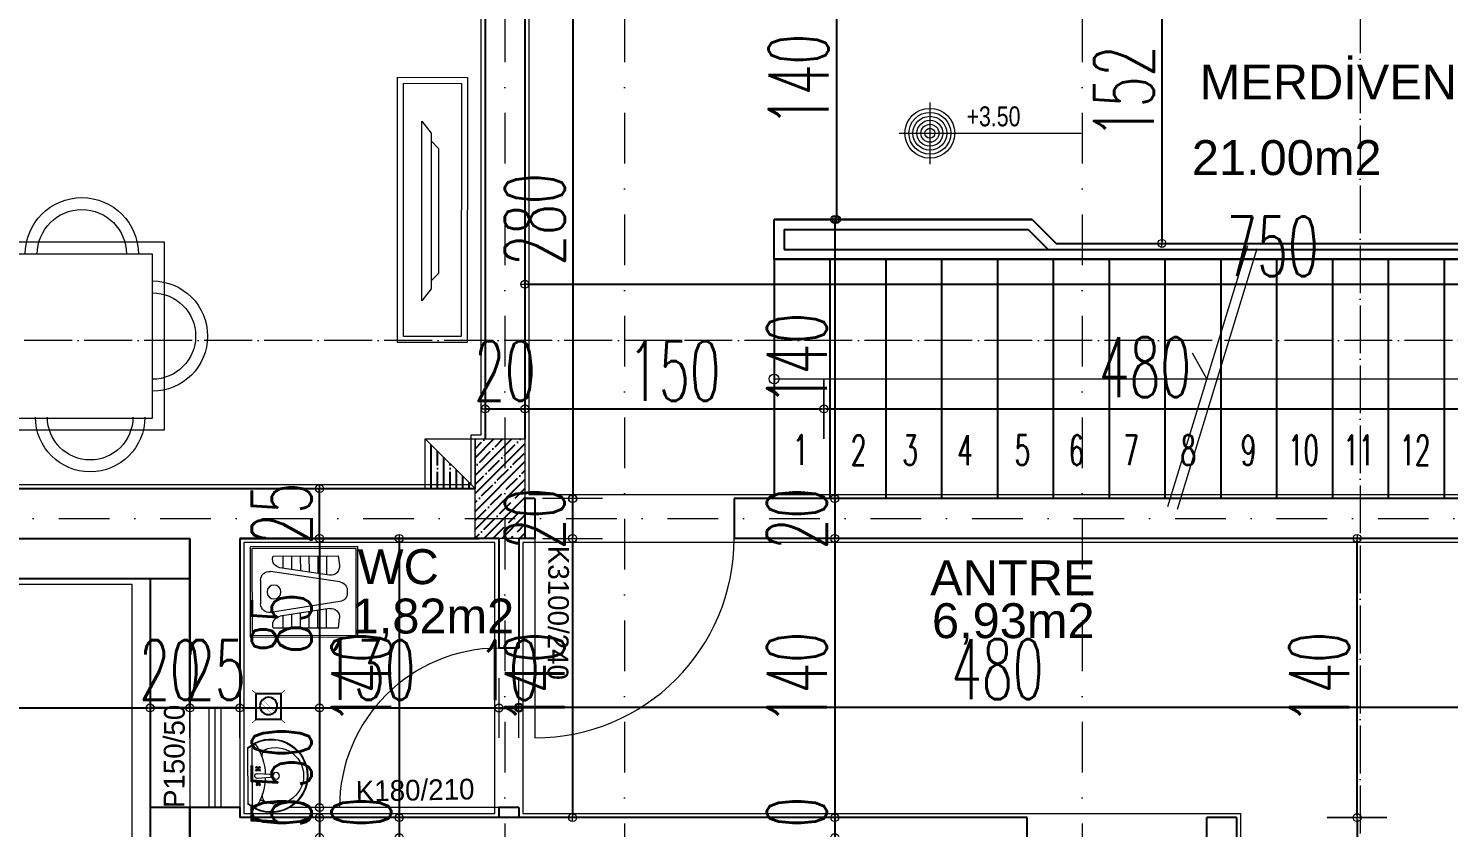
# Model space of a CAD drawing. Header units: millimetres. Extents: x -16104 to 67872, y -88009 to 12107.
# Drawn here: x 11393 to 12105, y -6715 to -6314 of the extents above; entities that cross this region are included whole.
import ezdxf

# ---------------------------------------------------------------- set-up
doc = ezdxf.new("R2010")
doc.units = ezdxf.units.MM
for name, pattern in [('ACAD_ISO04W100', [30, 24, -3, 0, -3]), ('ACAD_ISO07W100', [3, 0, -3]), ('DASHDOTX2', [50.8, 25.4, -12.7, 0, -12.7])]:
    doc.linetypes.add(name, pattern=pattern)
doc.layers.get('0').update_dxf_attribs({"color": 241})
for name, color, linetype, lineweight in [('AKS', 1, 'ACAD_ISO07W100', 5), ('akslar', 144, 'Continuous', 20), ('baca', 46, 'Continuous', 5), ('duvar', 123, 'Continuous', 25), ('emsal&kolon', 1, 'Continuous', 5), ('kapı', 3, 'Continuous', 5), ('KOTLAR', 5, 'Continuous', 20), ('merdiven', 4, 'Continuous', 25), ('OLCU', 54, 'Continuous', 13), ('pencere', 5, 'Continuous', 5), ('POZ', 36, 'Continuous', 18), ('SıVA', 40, 'Continuous', 9), ('tefriş', 30, 'Continuous', 5), ('YAZI', 22, 'Continuous', 18), ('ÖLÇÜ', 252, 'Continuous', 20)]:
    doc.layers.add(name, color=color, linetype=linetype, lineweight=lineweight)
doc.layers.add('tarama korıdor', color=33, linetype='Continuous')
doc.styles.add('DIM', font='Txttw.shx', dxfattribs={"width": 0.6})
doc.styles.add('M2', font='stylu.ttf', dxfattribs={"height": 10})
doc.styles.add('TSIMPLEX', font='tsimplex', dxfattribs={"width": 0.8})
doc.dimstyles.new('50', dxfattribs={"dimscale": 0, "dimtxt": 30, "dimasz": 1, "dimexe": 0, "dimexo": 2, "dimgap": 4, "dimtad": 1, "dimdec": 0, "dimzin": 0, "dimdsep": 46, "dimtxsty": 'DIM', "dimblk1": 'DOT', "dimblk2": 'DOT', "dimsah": 1, "dimcen": 1.5, "dimdle": 3, "dimse1": 1, "dimse2": 1, "dimclrd": 256, "dimclre": 9, "dimclrt": 256, "dimadec": 0, "dimazin": 0, "dimtfac": 0.24, "dimtdec": 0, "dimtix": 1, "dimtmove": 2, "dimatfit": 3, "dimldrblk": 'DOT', "dimfxl": 0, "dimtolj": 1, "dimtzin": 15, "dimarcsym": 0})

# ---------------------------------------------------------------- blocks, each defined once
blk = doc.blocks.new('lavabo')
at = {"layer": 'tefriş', "linetype": 'Continuous'}
for p, q in [((-22.77, -4.94), (-19.92, 0)), ((-22.43, -5.14), (-19.46, 0)), ((-19.92, 0), (19.92, 0)), ((19.46, 0), (22.43, -5.14)), ((19.92, 0), (22.77, -4.94)), ((19.92, -2.7), (-19.92, -2.7)), ((-6.25, -5.54), (-6.77, -6.08)), ((-6.77, -6.08), (-6.31, -7.1)), ((-6.31, -7.1), (-6.71, -8.15)), ((-6.71, -8.15), (-6.17, -8.66)), ((-6.51, -5.81), (-3.84, -8.34)), ((-6.44, -8.41), (-3.91, -5.74)), ((-5.2, -5.94), (-6.25, -5.54)), ((-6.17, -8.66), (-5.15, -8.21)), ((-4.18, -5.48), (-5.2, -5.94)), ((-5.15, -8.21), (-4.1, -8.61)), ((-3.64, -6), (-4.18, -5.48)), ((-4.1, -8.61), (-3.58, -8.07)), ((-4.04, -7.04), (-3.64, -6)), ((-3.58, -8.07), (-4.04, -7.04)), ((-1.17, -15.33), (-1.76, -6.54)), ((1.76, -6.26), (1.14, -15.33)), ((3.38, -5.9), (3.91, -5.38)), ((3.81, -6.94), (3.38, -5.9)), ((3.38, -7.98), (3.81, -6.94)), ((3.91, -8.51), (3.38, -7.98)), ((6.25, -8.24), (3.65, -5.64)), ((6.25, -5.64), (3.65, -8.24)), ((3.91, -5.38), (4.95, -5.81)), ((4.95, -8.08), (3.91, -8.51)), ((4.95, -5.81), (5.99, -5.38)), ((5.99, -8.51), (4.95, -8.08)), ((5.99, -5.38), (6.51, -5.9)), ((6.51, -7.98), (5.99, -8.51)), ((6.51, -5.9), (6.08, -6.94)), ((6.08, -6.94), (6.51, -7.98))]:
    blk.add_line(p, q, dxfattribs=at)
at = {"layer": 'tefriş', "linetype": 'Continuous', "extrusion": (0, 0, -1)}
for centre, major_axis, ratio, start_param, end_param in [((0, -16), (-18.1, -18.1), 1, 5.497787, 7.48683), ((0, -16), (-17.82, -17.82), 1, 5.497787, 7.48683), ((-22.66, -5.93), (-0.566, -0.566), 1, 1.203644, 1.828723), ((-23.47, -4.54), (-0.566, 0.566), 1, 2.879793, 3.399519), ((-22.66, -5.93), (-0.283, 0.283), 1, -0.367152, 0.257926), ((-23.47, -4.54), (-0.849, -0.849), 1, 4.45059, 4.970315), ((-22.3, -6.09), (-0.566, -0.566), 1, 1.828723, 2.945097), ((-0.28, 26.67), (-27.35, -27.35), 1, 5.526576, 6.089571), ((0, -19.04), (-13.92, 13.92), 1, 3.926991, 6.023888), ((-13.8, -15.22), (-3.8, -3.8), 1, 1.128011, 2.639725), ((-17.71, -8.76), (-0.566, -0.566), 1, 2.805213, 4.453092), ((0, -6.4), (-1.25, -1.25), 1, 0.7034, 3.844992), ((0, -16), (-18.1, -18.1), 1, 3.508745, 5.497787), ((0, -16), (-17.82, -17.82), 1, 3.508745, 5.497787), ((0, -19.04), (-13.92, 13.92), 1, 1.830093, 3.926991), ((0.28, 26.67), (-27.35, -27.35), 1, 4.906004, 5.469573), ((13.8, -15.22), (-3.8, -3.8), 1, 2.072664, 3.584378), ((17.71, -8.76), (-0.566, -0.566), 1, 0.259297, 1.907176), ((22.3, -6.09), (-0.566, 0.566), 1, 0.196496, 1.31287), ((23.47, -4.54), (-0.849, 0.849), 1, 4.454463, 4.974188), ((23.47, -4.54), (-0.566, -0.566), 1, 6.025259, 6.544985), ((22.66, -5.93), (-0.283, 0.283), 1, 1.31287, 1.937948), ((22.66, -5.93), (-0.566, 0.566), 1, 1.31287, 1.937948), ((-0.01, -19.56), (0, 2.35), 0.991954, 1.570796326779968, 7.853981633959554), ((-0.01, -15.24), (-0.82, 0.82), 1, 2.438193, 5.415789)]:
    blk.add_ellipse(centre, major_axis=major_axis, ratio=ratio, start_param=start_param, end_param=end_param, dxfattribs=at)
blk = doc.blocks.new('hela taşı')
for p, q in [((2105.67, 990.71), (2105.67, 1042.71)), ((2105.67, 1042.71), (2167.67, 1042.71)), ((2106.67, 991.71), (2106.67, 1041.71)), ((2106.67, 1041.71), (2166.67, 1041.71)), ((2166.67, 1041.71), (2166.67, 991.71)), ((2167.67, 1042.71), (2167.67, 990.71)), ((2118.79, 1037.37), (2118.63, 1036.38)), ((2118.79, 1037.37), (2156.43, 1037.37)), ((2151.33, 1026.32), (2122.82, 1030.68)), ((2124.59, 1037.37), (2124.59, 1030.41)), ((2129.59, 1037.37), (2129.59, 1029.65)), ((2134.59, 1037.37), (2134.59, 1028.88)), ((2139.59, 1037.37), (2139.59, 1028.11)), ((2144.59, 1037.37), (2144.59, 1027.35)), ((2149.59, 1037.37), (2149.59, 1026.58)), ((2156.43, 1037.37), (2157.06, 1031.82)), ((2111.67, 1009.89), (2111.67, 1023.53)), ((2157.33, 1022.36), (2117.42, 1028.48)), ((2161.57, 1016), (2161.57, 1017.42)), ((2157.33, 1011.06), (2117.42, 1004.95)), ((2151.33, 1007.11), (2122.82, 1002.74)), ((2144.59, 996.05), (2144.59, 1006.07)), ((2149.59, 996.05), (2149.59, 1006.84)), ((2124.59, 996.05), (2124.59, 1003.01)), ((2129.59, 996.05), (2129.59, 1003.77)), ((2134.59, 996.05), (2134.59, 1004.54)), ((2139.59, 996.05), (2139.59, 1005.31)), ((2156.43, 996.05), (2157.06, 1001.61)), ((2167.67, 990.71), (2105.67, 990.71)), ((2166.67, 991.71), (2106.67, 991.71)), ((2118.79, 996.05), (2118.63, 997.04)), ((2118.79, 996.05), (2156.43, 996.05))]:
    blk.add_line(p, q)
blk.add_circle((2119.38, 1016.71), 4)
for centre, start, end in [((2123.58, 1035.63), 171.28899, 261.28899), ((2152.09, 1031.26), 261.28899, 6.41393), ((2116.67, 1023.53), 81.28899, 180), ((2156.57, 1017.42), 0, 81.28899), ((2156.57, 1016), 278.71101, 360), ((2116.67, 1009.89), 180, 278.71101), ((2152.09, 1002.16), 353.58607, 98.71101), ((2123.58, 997.8), 98.71101, 188.71101)]:
    blk.add_arc(centre, 5, start, end)
blk = doc.blocks.new('DFG')
at = {"layer": 'tefriş'}
for points in [[(38169.15, -3228.78), (38169.11, -3095.78), (38204.11, -3095.77), (38204.15, -3228.77)], [(38172.15, -3225.78), (38172.11, -3098.78), (38201.11, -3098.77), (38201.15, -3225.77)], [(38187.31, -3200.75), (38187.26, -3122.74), (38191.96, -3116.74), (38192.02, -3206.74)]]:
    blk.add_lwpolyline(points, close=True, dxfattribs=at)
blk.add_lwpolyline([(38187.26, -3126.64), (38183.36, -3130.59), (38183.41, -3192.9), (38187.31, -3196.85)], dxfattribs=at)
blk = doc.blocks.new('rb')
at = {"layer": 'tefriş'}
for points in [[(1548.4, 487.07), (1595.5, 487.07), (1595.5, 394.92), (1548.4, 394.92)], [(1551.4, 484.07), (1592.5, 484.07), (1592.5, 397.92), (1551.4, 397.92)]]:
    blk.add_lwpolyline(points, close=True, dxfattribs=at)
for centre, radius, start, end in [((1571.95, 484.07), 12.83, 0, 180), ((1571.95, 484.07), 9.83, 0, 180), ((1551.4, 466.84), 14.18, 90, 270), ((1551.4, 466.84), 11.18, 90, 270), ((1592.5, 466.49), 13.72, 270, 90), ((1592.5, 466.49), 10.72, 270, 90), ((1551.4, 415.62), 14.18, 90, 270), ((1551.4, 415.62), 11.18, 90, 270), ((1592.29, 413.54), 13.72, 270, 90), ((1592.29, 413.54), 10.72, 270, 90), ((1571.95, 397.92), 13.83, 180, 0), ((1571.95, 397.92), 10.83, 180, 0)]:
    blk.add_arc(centre, radius, start, end, dxfattribs=at)
blk = doc.blocks.new('DOT')
for p, q in [((0, 15), (0, -15)), ((-2, 0), (0, 0)), ((2, 0), (0, 0))]:
    blk.add_line(p, q)
blk.add_circle((0, 0), 2)
blk = doc.blocks.new('*D5973')
at = {"layer": 'Defpoints', "color": 0, "transparency": 16777216}
for p in [(11647.15, -6269.56), (11647.15, -6549.56), (11666.12, -6549.56)]:
    blk.add_point(p, dxfattribs=at)
at = {"layer": 'OLCU', "lineweight": -2, "transparency": 16777216}
blk.add_line((11666.12, -6270.56), (11666.12, -6548.56), dxfattribs=at)
for p, rotation in [((11666.12, -6269.56), 90), ((11666.12, -6549.56), 270)]:
    blk.add_blockref('DOT', p, dxfattribs=dict(at, rotation=rotation))
at = {"layer": 'OLCU', "transparency": 16777216, "insert": (11647.12, -6409.56), "char_height": 30, "attachment_point": 5, "rotation": 90, "style": 'DIM'}
blk.add_mtext('\\A1;280', dxfattribs=at)
blk = doc.blocks.new('*D5974')
at = {"layer": 'Defpoints', "color": 0, "transparency": 16777216}
for p in [(11647.15, -6549.56), (11647.15, -6569.56), (11666.05, -6569.56)]:
    blk.add_point(p, dxfattribs=at)
at = {"layer": 'OLCU', "lineweight": -2, "transparency": 16777216}
for p, q in [((11666.05, -6548.56), (11666.05, -6547.56)), ((11666.05, -6549.56), (11666.05, -6569.56)), ((11666.05, -6570.56), (11666.05, -6571.56))]:
    blk.add_line(p, q, dxfattribs=at)
for p, rotation in [((11666.05, -6549.56), 270), ((11666.05, -6569.56), 90)]:
    blk.add_blockref('DOT', p, dxfattribs=dict(at, rotation=rotation))
at = {"layer": 'OLCU', "transparency": 16777216, "insert": (11647.05, -6559.56), "char_height": 30, "attachment_point": 5, "rotation": 90, "style": 'DIM'}
blk.add_mtext('\\A1;20', dxfattribs=at)
blk = doc.blocks.new('*D5670')
at = {"layer": 'Defpoints', "color": 0, "transparency": 16777216}
for p in [(11539.15, -6544.56), (11539.15, -6544.56), (11539.15, -6569.56)]:
    blk.add_point(p, dxfattribs=at)
at = {"layer": 'OLCU', "lineweight": -2, "transparency": 16777216}
for p, q in [((11539.15, -6543.56), (11539.15, -6542.56)), ((11539.15, -6569.56), (11539.15, -6544.56)), ((11539.15, -6570.56), (11539.15, -6571.56))]:
    blk.add_line(p, q, dxfattribs=at)
for p, rotation in [((11539.15, -6544.56), 270), ((11539.15, -6569.56), 90)]:
    blk.add_blockref('DOT', p, dxfattribs=dict(at, rotation=rotation))
at = {"layer": 'OLCU', "transparency": 16777216, "insert": (11520.15, -6557.06), "char_height": 30, "attachment_point": 5, "rotation": 90, "style": 'DIM'}
blk.add_mtext('\\A1;25', dxfattribs=at)
blk = doc.blocks.new('*D5975')
at = {"layer": 'Defpoints', "color": 0, "transparency": 16777216}
for p in [(11499.15, -6569.56), (11499.15, -6654.56), (11539.15, -6654.56)]:
    blk.add_point(p, dxfattribs=at)
at = {"layer": 'OLCU', "lineweight": -2, "transparency": 16777216}
blk.add_line((11539.15, -6570.56), (11539.15, -6653.56), dxfattribs=at)
for p, rotation in [((11539.15, -6569.56), 90), ((11539.15, -6654.56), 270)]:
    blk.add_blockref('DOT', p, dxfattribs=dict(at, rotation=rotation))
at = {"layer": 'OLCU', "transparency": 16777216, "insert": (11520.15, -6612.06), "char_height": 30, "attachment_point": 5, "rotation": 90, "style": 'DIM'}
blk.add_mtext('\\A1;85', dxfattribs=at)
blk = doc.blocks.new('*D5976')
at = {"layer": 'Defpoints', "color": 0, "transparency": 16777216}
for p in [(11499.15, -6654.56), (11499.15, -6704.56), (11539.15, -6704.56)]:
    blk.add_point(p, dxfattribs=at)
at = {"layer": 'OLCU', "lineweight": -2, "transparency": 16777216}
blk.add_line((11539.15, -6655.56), (11539.15, -6703.56), dxfattribs=at)
for p, rotation in [((11539.15, -6654.56), 90), ((11539.15, -6704.56), 270)]:
    blk.add_blockref('DOT', p, dxfattribs=dict(at, rotation=rotation))
at = {"layer": 'OLCU', "transparency": 16777216, "insert": (11520.15, -6679.56), "char_height": 30, "attachment_point": 5, "rotation": 90, "style": 'DIM'}
blk.add_mtext('\\A1;50', dxfattribs=at)
blk = doc.blocks.new('*D5671')
at = {"layer": 'Defpoints', "color": 0, "transparency": 16777216}
for p in [(11539.15, -6704.56), (11539.15, -6709.56), (11539.15, -6709.56)]:
    blk.add_point(p, dxfattribs=at)
at = {"layer": 'OLCU', "lineweight": -2, "transparency": 16777216}
for p, q in [((11539.15, -6703.56), (11539.15, -6702.56)), ((11539.15, -6704.56), (11539.15, -6709.56)), ((11539.15, -6710.56), (11539.15, -6711.56))]:
    blk.add_line(p, q, dxfattribs=at)
for p, rotation in [((11539.15, -6704.56), 270), ((11539.15, -6709.56), 90)]:
    blk.add_blockref('DOT', p, dxfattribs=dict(at, rotation=rotation))
at = {"layer": 'OLCU', "transparency": 16777216, "insert": (11520.15, -6707.06), "char_height": 30, "attachment_point": 5, "rotation": 90, "style": 'DIM'}
blk.add_mtext('\\A1;5', dxfattribs=at)
blk = doc.blocks.new('*D5672')
at = {"layer": 'Defpoints', "color": 0, "transparency": 16777216}
for p in [(11539.15, -6709.56), (11539.15, -6719.56), (11539.15, -6719.56)]:
    blk.add_point(p, dxfattribs=at)
at = {"layer": 'OLCU', "lineweight": -2, "transparency": 16777216}
for p, q in [((11539.15, -6708.56), (11539.15, -6707.56)), ((11539.15, -6709.56), (11539.15, -6719.56)), ((11539.15, -6720.56), (11539.15, -6721.56))]:
    blk.add_line(p, q, dxfattribs=at)
for p, rotation in [((11539.15, -6709.56), 270), ((11539.15, -6719.56), 90)]:
    blk.add_blockref('DOT', p, dxfattribs=dict(at, rotation=rotation))
at = {"layer": 'OLCU', "transparency": 16777216, "insert": (11520.15, -6714.56), "char_height": 30, "attachment_point": 5, "rotation": 90, "style": 'DIM'}
blk.add_mtext('\\A1;10', dxfattribs=at)
blk = doc.blocks.new('*D5675')
at = {"layer": 'Defpoints', "color": 0, "transparency": 16777216}
for p in [(11579.15, -6569.56), (11579.15, -6709.56), (11579.15, -6709.56)]:
    blk.add_point(p, dxfattribs=at)
at = {"layer": 'OLCU', "lineweight": -2, "transparency": 16777216}
blk.add_line((11579.15, -6570.56), (11579.15, -6708.56), dxfattribs=at)
for p, rotation in [((11579.15, -6569.56), 90), ((11579.15, -6709.56), 270)]:
    blk.add_blockref('DOT', p, dxfattribs=dict(at, rotation=rotation))
at = {"layer": 'OLCU', "transparency": 16777216, "insert": (11560.15, -6639.56), "char_height": 30, "attachment_point": 5, "rotation": 90, "style": 'DIM'}
blk.add_mtext('\\A1;140', dxfattribs=at)
blk = doc.blocks.new('*D5676')
at = {"layer": 'Defpoints', "color": 0, "transparency": 16777216}
for p in [(11579.15, -6709.56), (11579.15, -6719.56), (11579.15, -6719.56)]:
    blk.add_point(p, dxfattribs=at)
at = {"layer": 'OLCU', "lineweight": -2, "transparency": 16777216}
for p, q in [((11579.15, -6708.56), (11579.15, -6707.56)), ((11579.15, -6709.56), (11579.15, -6719.56)), ((11579.15, -6720.56), (11579.15, -6721.56))]:
    blk.add_line(p, q, dxfattribs=at)
for p, rotation in [((11579.15, -6709.56), 270), ((11579.15, -6719.56), 90)]:
    blk.add_blockref('DOT', p, dxfattribs=dict(at, rotation=rotation))
at = {"layer": 'OLCU', "transparency": 16777216, "insert": (11560.15, -6714.56), "char_height": 30, "attachment_point": 5, "rotation": 90, "style": 'DIM'}
blk.add_mtext('\\A1;10', dxfattribs=at)
blk = doc.blocks.new('*D5680')
at = {"layer": 'Defpoints', "color": 0, "transparency": 16777216}
for p in [(11666.05, -6569.56), (11651.05, -6709.56), (11666.05, -6709.56)]:
    blk.add_point(p, dxfattribs=at)
at = {"layer": 'OLCU', "lineweight": -2, "transparency": 16777216}
blk.add_line((11666.05, -6570.56), (11666.05, -6708.56), dxfattribs=at)
for p, rotation in [((11666.05, -6569.56), 90), ((11666.05, -6709.56), 270)]:
    blk.add_blockref('DOT', p, dxfattribs=dict(at, rotation=rotation))
at = {"layer": 'OLCU', "transparency": 16777216, "insert": (11647.05, -6639.56), "char_height": 30, "attachment_point": 5, "rotation": 90, "style": 'DIM'}
blk.add_mtext('\\A1;140', dxfattribs=at)
blk = doc.blocks.new('*D5686')
at = {"layer": 'Defpoints', "color": 0, "transparency": 16777216}
for p in [(11798.41, -6269.56), (11798.41, -6409.56), (11798.41, -6409.56)]:
    blk.add_point(p, dxfattribs=at)
at = {"layer": 'OLCU', "lineweight": -2, "transparency": 16777216}
blk.add_line((11798.41, -6270.56), (11798.41, -6408.56), dxfattribs=at)
for p, rotation in [((11798.41, -6269.56), 90), ((11798.41, -6409.56), 270)]:
    blk.add_blockref('DOT', p, dxfattribs=dict(at, rotation=rotation))
at = {"layer": 'OLCU', "transparency": 16777216, "insert": (11779.41, -6339.56), "char_height": 30, "attachment_point": 5, "rotation": 90, "style": 'DIM'}
blk.add_mtext('\\A1;140', dxfattribs=at)
blk = doc.blocks.new('*D5687')
at = {"layer": 'Defpoints', "color": 0, "transparency": 16777216}
for p in [(11797.57, -6409.56), (11797.57, -6549.56), (11797.57, -6549.56)]:
    blk.add_point(p, dxfattribs=at)
at = {"layer": 'OLCU', "lineweight": -2, "transparency": 16777216}
blk.add_line((11797.57, -6410.56), (11797.57, -6548.56), dxfattribs=at)
for p, rotation in [((11797.57, -6409.56), 90), ((11797.57, -6549.56), 270)]:
    blk.add_blockref('DOT', p, dxfattribs=dict(at, rotation=rotation))
at = {"layer": 'OLCU', "transparency": 16777216, "insert": (11778.57, -6479.56), "char_height": 30, "attachment_point": 5, "rotation": 90, "style": 'DIM'}
blk.add_mtext('\\A1;140', dxfattribs=at)
blk = doc.blocks.new('*D5688')
at = {"layer": 'Defpoints', "color": 0, "transparency": 16777216}
for p in [(11797.57, -6549.56), (11797.57, -6569.56), (11797.57, -6569.56)]:
    blk.add_point(p, dxfattribs=at)
at = {"layer": 'OLCU', "lineweight": -2, "transparency": 16777216}
for p, q in [((11797.57, -6548.56), (11797.57, -6547.56)), ((11797.57, -6549.56), (11797.57, -6569.56)), ((11797.57, -6570.56), (11797.57, -6571.56))]:
    blk.add_line(p, q, dxfattribs=at)
for p, rotation in [((11797.57, -6549.56), 270), ((11797.57, -6569.56), 90)]:
    blk.add_blockref('DOT', p, dxfattribs=dict(at, rotation=rotation))
at = {"layer": 'OLCU', "transparency": 16777216, "insert": (11778.57, -6559.56), "char_height": 30, "attachment_point": 5, "rotation": 90, "style": 'DIM'}
blk.add_mtext('\\A1;20', dxfattribs=at)
blk = doc.blocks.new('*D5689')
at = {"layer": 'Defpoints', "color": 0, "transparency": 16777216}
for p in [(11797.57, -6569.56), (11797.57, -6709.56), (11797.57, -6709.56)]:
    blk.add_point(p, dxfattribs=at)
at = {"layer": 'OLCU', "lineweight": -2, "transparency": 16777216}
blk.add_line((11797.57, -6570.56), (11797.57, -6708.56), dxfattribs=at)
for p, rotation in [((11797.57, -6569.56), 90), ((11797.57, -6709.56), 270)]:
    blk.add_blockref('DOT', p, dxfattribs=dict(at, rotation=rotation))
at = {"layer": 'OLCU', "transparency": 16777216, "insert": (11778.57, -6639.56), "char_height": 30, "attachment_point": 5, "rotation": 90, "style": 'DIM'}
blk.add_mtext('\\A1;140', dxfattribs=at)
blk = doc.blocks.new('*D5690')
at = {"layer": 'Defpoints', "color": 0, "transparency": 16777216}
for p in [(11797.57, -6709.56), (11797.57, -6719.56), (11797.57, -6719.56)]:
    blk.add_point(p, dxfattribs=at)
at = {"layer": 'OLCU', "lineweight": -2, "transparency": 16777216}
for p, q in [((11797.57, -6708.56), (11797.57, -6707.56)), ((11797.57, -6709.56), (11797.57, -6719.56)), ((11797.57, -6720.56), (11797.57, -6721.56))]:
    blk.add_line(p, q, dxfattribs=at)
for p, rotation in [((11797.57, -6709.56), 270), ((11797.57, -6719.56), 90)]:
    blk.add_blockref('DOT', p, dxfattribs=dict(at, rotation=rotation))
at = {"layer": 'OLCU', "transparency": 16777216, "insert": (11778.57, -6714.56), "char_height": 30, "attachment_point": 5, "rotation": 90, "style": 'DIM'}
blk.add_mtext('\\A1;10', dxfattribs=at)
blk = doc.blocks.new('*D6010')
at = {"layer": 'Defpoints', "color": 0, "transparency": 16777216}
for p in [(11454.15, -6654.56), (11474.15, -6654.56), (11474.15, -6654.56)]:
    blk.add_point(p, dxfattribs=at)
at = {"layer": 'OLCU', "lineweight": -2, "transparency": 16777216}
for p, q in [((11453.15, -6654.56), (11452.15, -6654.56)), ((11454.15, -6654.56), (11474.15, -6654.56)), ((11475.15, -6654.56), (11476.15, -6654.56))]:
    blk.add_line(p, q, dxfattribs=at)
blk.add_blockref('DOT', (11454.15, -6654.56), dxfattribs=at)
at = {"layer": 'OLCU', "lineweight": -2, "transparency": 16777216, "rotation": 180}
blk.add_blockref('DOT', (11474.15, -6654.56), dxfattribs=at)
at = {"layer": 'OLCU', "transparency": 16777216, "insert": (11464.15, -6635.56), "char_height": 30, "attachment_point": 5, "style": 'DIM'}
blk.add_mtext('\\A1;20', dxfattribs=at)
blk = doc.blocks.new('*D5709')
at = {"layer": 'Defpoints', "color": 0, "transparency": 16777216}
for p in [(11474.15, -6654.56), (11499.15, -6654.56), (11499.15, -6654.56)]:
    blk.add_point(p, dxfattribs=at)
at = {"layer": 'OLCU', "lineweight": -2, "transparency": 16777216}
for p, q in [((11473.15, -6654.56), (11472.15, -6654.56)), ((11474.15, -6654.56), (11499.15, -6654.56)), ((11500.15, -6654.56), (11501.15, -6654.56))]:
    blk.add_line(p, q, dxfattribs=at)
blk.add_blockref('DOT', (11474.15, -6654.56), dxfattribs=at)
at = {"layer": 'OLCU', "lineweight": -2, "transparency": 16777216, "rotation": 180}
blk.add_blockref('DOT', (11499.15, -6654.56), dxfattribs=at)
at = {"layer": 'OLCU', "transparency": 16777216, "insert": (11486.65, -6635.56), "char_height": 30, "attachment_point": 5, "style": 'DIM'}
blk.add_mtext('\\A1;25', dxfattribs=at)
blk = doc.blocks.new('*D6011')
at = {"layer": 'Defpoints', "color": 0, "transparency": 16777216}
for p in [(11499.15, -6612.06), (11629.15, -6612.06), (11629.15, -6654.56)]:
    blk.add_point(p, dxfattribs=at)
at = {"layer": 'OLCU', "lineweight": -2, "transparency": 16777216}
blk.add_line((11500.15, -6654.56), (11628.15, -6654.56), dxfattribs=at)
at = {"layer": 'OLCU', "lineweight": -2, "transparency": 16777216, "rotation": 180}
blk.add_blockref('DOT', (11499.15, -6654.56), dxfattribs=at)
at = {"layer": 'OLCU', "lineweight": -2, "transparency": 16777216}
blk.add_blockref('DOT', (11629.15, -6654.56), dxfattribs=at)
at = {"layer": 'OLCU', "transparency": 16777216, "insert": (11564.15, -6635.56), "char_height": 30, "attachment_point": 5, "style": 'DIM'}
blk.add_mtext('\\A1;130', dxfattribs=at)
blk = doc.blocks.new('*D6012')
at = {"layer": 'Defpoints', "color": 0, "transparency": 16777216}
for p in [(11629.15, -6624.56), (11639.15, -6624.56), (11639.15, -6654.62)]:
    blk.add_point(p, dxfattribs=at)
at = {"layer": 'OLCU', "lineweight": -2, "transparency": 16777216}
for p, q in [((11628.15, -6654.62), (11627.15, -6654.62)), ((11629.15, -6654.62), (11639.15, -6654.62)), ((11640.15, -6654.62), (11641.15, -6654.62))]:
    blk.add_line(p, q, dxfattribs=at)
blk.add_blockref('DOT', (11629.15, -6654.62), dxfattribs=at)
at = {"layer": 'OLCU', "lineweight": -2, "transparency": 16777216, "rotation": 180}
blk.add_blockref('DOT', (11639.15, -6654.62), dxfattribs=at)
at = {"layer": 'OLCU', "transparency": 16777216, "insert": (11634.15, -6635.62), "char_height": 30, "attachment_point": 5, "style": 'DIM'}
blk.add_mtext('\\A1;10', dxfattribs=at)
blk = doc.blocks.new('*D5710')
at = {"layer": 'Defpoints', "color": 0, "transparency": 16777216}
for p in [(11639.15, -6569.56), (12119.15, -6569.56), (12119.15, -6654.1)]:
    blk.add_point(p, dxfattribs=at)
at = {"layer": 'OLCU', "lineweight": -2, "transparency": 16777216}
blk.add_line((11640.15, -6654.1), (12118.15, -6654.1), dxfattribs=at)
at = {"layer": 'OLCU', "lineweight": -2, "transparency": 16777216, "rotation": 180}
blk.add_blockref('DOT', (11639.15, -6654.1), dxfattribs=at)
at = {"layer": 'OLCU', "lineweight": -2, "transparency": 16777216}
blk.add_blockref('DOT', (12119.15, -6654.1), dxfattribs=at)
at = {"layer": 'OLCU', "transparency": 16777216, "insert": (11879.15, -6635.1), "char_height": 30, "attachment_point": 5, "style": 'DIM'}
blk.add_mtext('\\A1;480', dxfattribs=at)
blk = doc.blocks.new('*D6013')
at = {"layer": 'Defpoints', "color": 0, "transparency": 16777216}
for p in [(12119.15, -6624.56), (12129.15, -6624.56), (12129.15, -6654.13)]:
    blk.add_point(p, dxfattribs=at)
at = {"layer": 'OLCU', "lineweight": -2, "transparency": 16777216}
for p, q in [((12118.15, -6654.13), (12117.15, -6654.13)), ((12119.15, -6654.13), (12129.15, -6654.13)), ((12130.15, -6654.13), (12131.15, -6654.13))]:
    blk.add_line(p, q, dxfattribs=at)
blk.add_blockref('DOT', (12119.15, -6654.13), dxfattribs=at)
at = {"layer": 'OLCU', "lineweight": -2, "transparency": 16777216, "rotation": 180}
blk.add_blockref('DOT', (12129.15, -6654.13), dxfattribs=at)
at = {"layer": 'OLCU', "transparency": 16777216, "insert": (12124.15, -6635.13), "char_height": 30, "attachment_point": 5, "style": 'DIM'}
blk.add_mtext('\\A1;10', dxfattribs=at)
blk = doc.blocks.new('*D5747')
at = {"layer": 'Defpoints', "color": 0, "transparency": 16777216}
for p in [(12059.52, -6569.56), (12059.83, -6569.56), (12059.52, -6709.56)]:
    blk.add_point(p, dxfattribs=at)
at = {"layer": 'OLCU', "lineweight": -2, "transparency": 16777216}
blk.add_line((12059.52, -6708.56), (12059.52, -6570.56), dxfattribs=at)
for p, rotation in [((12059.52, -6569.56), 90), ((12059.52, -6709.56), 270)]:
    blk.add_blockref('DOT', p, dxfattribs=dict(at, rotation=rotation))
at = {"layer": 'OLCU', "transparency": 16777216, "insert": (12040.52, -6639.56), "char_height": 30, "attachment_point": 5, "rotation": 90, "style": 'DIM'}
blk.add_mtext('\\A1;140', dxfattribs=at)
blk = doc.blocks.new('*D5748')
at = {"layer": 'Defpoints', "color": 0, "transparency": 16777216}
for p in [(12029.15, -6709.56), (12029.15, -7329.06), (12059.52, -7329.06)]:
    blk.add_point(p, dxfattribs=at)
at = {"layer": 'OLCU', "lineweight": -2, "transparency": 16777216}
blk.add_line((12059.52, -6710.56), (12059.52, -7328.06), dxfattribs=at)
for p, rotation in [((12059.52, -6709.56), 90), ((12059.52, -7329.06), 270)]:
    blk.add_blockref('DOT', p, dxfattribs=dict(at, rotation=rotation))
at = {"layer": 'OLCU', "transparency": 16777216, "insert": (12040.52, -7019.31), "char_height": 30, "attachment_point": 5, "rotation": 90, "style": 'DIM'}
blk.add_mtext('\\A1;620', dxfattribs=at)
blk = doc.blocks.new('Kot')
at = {"layer": 'KOTLAR'}
for p, q in [((0, 0.155), (0, -0.155)), ((-0.155, 0), (0.7586, 0))]:
    blk.add_line(p, q, dxfattribs=at)
for radius in [0.125, 0.105, 0.085, 0.065, 0.045, 0.045, 0.025]:
    blk.add_circle((0, 0), radius, dxfattribs=at)
at = {"layer": 'YAZI', "style": 'TSIMPLEX', "width": 0.8}
blk.add_attdef('KOTH', (0.1836, 0.0349), '', height=0.1, dxfattribs=at)
blk = doc.blocks.new('*D5915')
at = {"layer": 'Defpoints', "color": 0, "transparency": 16777216}
for p in [(11961.65, -6269.56), (11961.65, -6421.56), (11962.49, -6421.56)]:
    blk.add_point(p, dxfattribs=at)
at = {"layer": 'OLCU', "lineweight": -2, "transparency": 16777216}
blk.add_line((11961.65, -6270.56), (11961.65, -6420.56), dxfattribs=at)
for p, rotation in [((11961.65, -6269.56), 90), ((11961.65, -6421.56), 270)]:
    blk.add_blockref('DOT', p, dxfattribs=dict(at, rotation=rotation))
at = {"layer": 'OLCU', "transparency": 16777216, "insert": (11942.65, -6345.56), "char_height": 30, "attachment_point": 5, "rotation": 90, "style": 'DIM'}
blk.add_mtext('\\A1;152', dxfattribs=at)
blk = doc.blocks.new('*D5917')
at = {"layer": 'Defpoints', "color": 0, "transparency": 16777216}
for p in [(11642.15, -6504.56), (11622.15, -6514.56), (11642.15, -6514.56)]:
    blk.add_point(p, dxfattribs=at)
at = {"layer": 'OLCU', "lineweight": -2, "transparency": 16777216}
for p, q in [((11621.15, -6504.56), (11620.15, -6504.56)), ((11622.15, -6504.56), (11642.15, -6504.56)), ((11643.15, -6504.56), (11644.15, -6504.56))]:
    blk.add_line(p, q, dxfattribs=at)
blk.add_blockref('DOT', (11622.15, -6504.56), dxfattribs=at)
at = {"layer": 'OLCU', "lineweight": -2, "transparency": 16777216, "rotation": 180}
blk.add_blockref('DOT', (11642.15, -6504.56), dxfattribs=at)
at = {"layer": 'OLCU', "transparency": 16777216, "insert": (11632.15, -6485.56), "char_height": 30, "attachment_point": 5, "style": 'DIM'}
blk.add_mtext('\\A1;20', dxfattribs=at)
blk = doc.blocks.new('*D5918')
at = {"layer": 'Defpoints', "color": 0, "transparency": 16777216}
for p in [(11792.15, -6504.56), (11642.15, -6519.56), (11792.15, -6519.56)]:
    blk.add_point(p, dxfattribs=at)
at = {"layer": 'OLCU', "lineweight": -2, "transparency": 16777216}
blk.add_line((11643.15, -6504.56), (11791.15, -6504.56), dxfattribs=at)
at = {"layer": 'OLCU', "lineweight": -2, "transparency": 16777216, "rotation": 180}
blk.add_blockref('DOT', (11642.15, -6504.56), dxfattribs=at)
at = {"layer": 'OLCU', "lineweight": -2, "transparency": 16777216}
blk.add_blockref('DOT', (11792.15, -6504.56), dxfattribs=at)
at = {"layer": 'OLCU', "transparency": 16777216, "insert": (11717.15, -6485.56), "char_height": 30, "attachment_point": 5, "style": 'DIM'}
blk.add_mtext('\\A1;150', dxfattribs=at)
blk = doc.blocks.new('*D5919')
at = {"layer": 'Defpoints', "color": 0, "transparency": 16777216}
for p in [(11792.15, -6504.56), (12271.15, -6504.56), (12271.15, -6504.56)]:
    blk.add_point(p, dxfattribs=at)
at = {"layer": 'OLCU', "lineweight": -2, "transparency": 16777216}
blk.add_line((11793.15, -6504.56), (12270.15, -6504.56), dxfattribs=at)
at = {"layer": 'OLCU', "lineweight": -2, "transparency": 16777216, "rotation": 180}
blk.add_blockref('DOT', (11792.15, -6504.56), dxfattribs=at)
at = {"layer": 'OLCU', "lineweight": -2, "transparency": 16777216}
blk.add_blockref('DOT', (12271.15, -6504.56), dxfattribs=at)
at = {"layer": 'OLCU', "transparency": 16777216, "insert": (11953.14, -6483.61), "char_height": 30, "attachment_point": 5, "style": 'DIM'}
blk.add_mtext('\\A1;480', dxfattribs=at)
blk = doc.blocks.new('*D5922')
at = {"layer": 'Defpoints', "color": 0, "transparency": 16777216}
for p in [(11642.15, -6442.06), (12392.15, -6442.06), (12392.15, -6442.06)]:
    blk.add_point(p, dxfattribs=at)
at = {"layer": 'OLCU', "lineweight": -2, "transparency": 16777216}
blk.add_line((11643.15, -6442.06), (12391.15, -6442.06), dxfattribs=at)
at = {"layer": 'OLCU', "lineweight": -2, "transparency": 16777216, "rotation": 180}
blk.add_blockref('DOT', (11642.15, -6442.06), dxfattribs=at)
at = {"layer": 'OLCU', "lineweight": -2, "transparency": 16777216}
blk.add_blockref('DOT', (12392.15, -6442.06), dxfattribs=at)
at = {"layer": 'OLCU', "transparency": 16777216, "insert": (12017.15, -6423.06), "char_height": 30, "attachment_point": 5, "style": 'DIM'}
blk.add_mtext('\\A1;750', dxfattribs=at)
blk = doc.blocks.new('A$C412C2498')
at = {"color": 5, "const_width": 0.6}
for points in [[(3.6, 24.3), (0.2, 27)], [(23.8, 24.3), (27.3, 27)], [(3.6, 3), (0.2, 0.2)], [(23.8, 3), (27.3, 0.2)]]:
    blk.add_lwpolyline(points, dxfattribs=at)
at = {"color": 5}
blk.add_lwpolyline([(23.8, 24.3), (3.6, 24.3), (3.6, 3), (23.8, 3)], close=True, dxfattribs=at)
at = {"const_width": 0.1}
for points in [[(6.7, 12.2), (14.6, 20.2)], [(6.8, 14.5), (12.4, 20.1)], [(7.1, 10.4), (16.4, 19.7)], [(7.9, 9.1), (17.8, 19)], [(8.8, 8), (18.9, 18.1)], [(10, 7.1), (19.8, 16.9)], [(11.3, 6.4), (20.4, 15.6)], [(13, 6), (20.8, 13.8)], [(14.8, 6.1), (20.8, 12.1)], [(17.4, 7), (19.8, 9.4)]]:
    blk.add_lwpolyline(points, dxfattribs=at)
blk.add_circle((13.7, 13.1), 7.12)
blk = doc.blocks.new('A$C5E2C1EC0')
at = {"xscale": 0.6105719971092185, "yscale": 0.6105719971092185, "zscale": 0.6105719971092185}
blk.add_blockref('A$C412C2498', (0, 0), dxfattribs=at)
blk = doc.blocks.new('*D5941')
at = {"layer": 'Defpoints', "color": 0, "transparency": 16777216}
for p in [(10842.15, -6569.56), (11454.15, -6589.56), (11454.15, -6654.56)]:
    blk.add_point(p, dxfattribs=at)
at = {"layer": 'OLCU', "lineweight": -2, "transparency": 16777216}
blk.add_line((10843.15, -6654.56), (11453.15, -6654.56), dxfattribs=at)
at = {"layer": 'OLCU', "lineweight": -2, "transparency": 16777216, "rotation": 180}
blk.add_blockref('DOT', (10842.15, -6654.56), dxfattribs=at)
at = {"layer": 'OLCU', "lineweight": -2, "transparency": 16777216}
blk.add_blockref('DOT', (11454.15, -6654.56), dxfattribs=at)
at = {"layer": 'OLCU', "transparency": 16777216, "insert": (11148.15, -6635.56), "char_height": 30, "attachment_point": 5, "style": 'DIM'}
blk.add_mtext('\\A1;612', dxfattribs=at)
blk = doc.blocks.new('*D5944')
at = {"layer": 'Defpoints', "color": 0, "transparency": 16777216}
for p in [(11371.44, -6589.56), (11474.15, -6589.56), (11474.15, -7594.06)]:
    blk.add_point(p, dxfattribs=at)
at = {"layer": 'OLCU', "lineweight": -2, "transparency": 16777216}
blk.add_line((11371.44, -7593.06), (11371.44, -6590.56), dxfattribs=at)
for p, rotation in [((11371.44, -6589.56), 90), ((11371.44, -7594.06), 270)]:
    blk.add_blockref('DOT', p, dxfattribs=dict(at, rotation=rotation))
at = {"layer": 'OLCU', "transparency": 16777216, "insert": (11352.44, -7091.81), "char_height": 30, "attachment_point": 5, "rotation": 90, "style": 'DIM'}
blk.add_mtext('\\A1;1005', dxfattribs=at)

msp = doc.modelspace()

# ---------------------------------------------------------------- hatches: boundary and pattern name
h = msp.add_hatch()
h.set_pattern_fill('ANSI35,_O', color=256, angle=45)
h.set_pattern_definition([(90, (0, -17059.605), (-6.35, 1e-15), []), (90, (3.175, -17056.43), (-6.35, 1e-15), [7.9375, -1.5875, 0, -1.5875])])
h.paths.add_polyline_path([(11592.15, -6519.56), (11592.15, -6542.56), (11615.15, -6542.56)])
h.paths.add_polyline_path([(11615.15, -6542.56), (11592.15, -6542.56), (11592.15, -6544.56), (11617.15, -6544.56)])
h = msp.add_hatch()
h.set_pattern_fill('ANSI35,_O', color=256)
h.set_pattern_definition([(45, (0, -17059.605), (-4.490128, 4.490128), []), (45, (4.49, -17059.605), (-4.490128, 4.490128), [7.9375, -1.5875, 0, -1.5875])])
h.paths.add_polyline_path([(11632.11, -6519.56), (11617.15, -6519.56), (11617.15, -6569.56), (11632.11, -6569.56)])
h.paths.add_polyline_path([(11632.11, -6569.56), (11642.15, -6569.56), (11642.15, -6519.56), (11632.11, -6519.56)])

# ---------------------------------------------------------------- linework, layer by layer
msp.add_line((11454.15, -6589.56), (11474.15, -6589.56))
at = {"layer": 'AKS', "color": 1, "linetype": 'ACAD_ISO04W100'}
for p, q in [((12061.13, -5369.07), (12061.13, -7691.51)), ((13311.33, -6470.24), (10702.98, -6470.24))]:
    msp.add_line(p, q, dxfattribs=at)
at = {"layer": 'akslar', "linetype": 'DASHDOTX2'}
for p, q in [((11632.11, -5134.56), (11632.11, -7944.06)), ((11692.15, -5134.56), (11692.15, -7944.06)), ((11921.65, -5134.56), (11921.65, -7944.06)), ((10492.15, -6559.56), (13542.15, -6559.56))]:
    msp.add_line(p, q, dxfattribs=at)
at = {"layer": 'baca'}
msp.add_lwpolyline([(11592.15, -6519.56), (11617.15, -6519.56), (11617.15, -6544.56), (11592.15, -6544.56), (11592.15, -6519.56), (11617.15, -6544.56)], dxfattribs=at)
at = {"layer": 'duvar'}
for p, q in [((11622.15, -6299.56), (11622.15, -6519.56)), ((11642.15, -6299.56), (11642.15, -6519.56)), ((11288.15, -6544.56), (11617.15, -6544.56)), ((11647.15, -6549.56), (11642.15, -6549.56)), ((11642.15, -6549.56), (11642.15, -6569.56)), ((11647.15, -6549.56), (11647.15, -6569.56)), ((12289.15, -6549.56), (11747.15, -6549.56)), ((11747.15, -6549.56), (11747.15, -6569.56)), ((11288.15, -6569.56), (11474.15, -6569.56)), ((11474.15, -6654.56), (11474.15, -6569.56)), ((11474.15, -6569.56), (11474.15, -6654.56)), ((11474.15, -6569.56), (11474.15, -6654.56)), ((11499.15, -6569.56), (11619.15, -6569.56)), ((11629.15, -6569.56), (11499.15, -6569.56)), ((11499.15, -6569.56), (11499.15, -6654.56)), ((11629.15, -6569.56), (11624.15, -6569.56)), ((11629.15, -6569.56), (11629.15, -6624.56)), ((11647.15, -6569.56), (11639.15, -6569.56)), ((11647.15, -6569.56), (11639.15, -6569.56)), ((11647.15, -6569.56), (11639.15, -6569.56)), ((11639.15, -6569.56), (11639.15, -6624.56)), ((12104.15, -6569.56), (11747.15, -6569.56)), ((12019.15, -6569.56), (11747.15, -6569.56)), ((12119.15, -6569.56), (12061.13, -6569.56)), ((12104.15, -6569.56), (12094.15, -6569.56)), ((11288.15, -6589.56), (11454.15, -6589.56)), ((11454.15, -6589.56), (11454.15, -6654.56)), ((11639.15, -6624.56), (11629.15, -6624.56)), ((11499.15, -6654.56), (11454.15, -6654.56)), ((11454.15, -6654.56), (11454.15, -7259.31)), ((11454.15, -6704.56), (11454.15, -6774.56)), ((11499.15, -6704.56), (11454.15, -6704.56)), ((11474.15, -6774.56), (11474.15, -6704.56)), ((11474.15, -6704.56), (11474.15, -6774.56)), ((11474.15, -6704.56), (11474.15, -6774.56)), ((11499.15, -6704.56), (11499.15, -6709.56)), ((11629.15, -6709.56), (11499.15, -6709.56)), ((11894.15, -6709.56), (11624.15, -6709.56)), ((11629.15, -6704.56), (11629.15, -6709.56)), ((11639.15, -6704.56), (11629.15, -6704.56)), ((11639.15, -6704.56), (11639.15, -6709.56)), ((11894.15, -6719.56), (11894.15, -6709.56)), ((11999.15, -6709.56), (11984.15, -6709.56)), ((11984.15, -6719.56), (11984.15, -6709.56)), ((11999.15, -6709.56), (11999.15, -6999.56))]:
    msp.add_line(p, q, dxfattribs=at)
at = {"layer": 'emsal&kolon'}
msp.add_lwpolyline([(11617.15, -6519.56), (11642.15, -6519.56), (11642.15, -6569.56), (11617.15, -6569.56), (11617.15, -6519.56)], dxfattribs=at)
at = {"layer": 'kapı'}
for p, q in [((11647.15, -6569.56), (11647.15, -6669.56)), ((11629.15, -6704.56), (11549.15, -6704.56))]:
    msp.add_line(p, q, dxfattribs=at)
for centre, radius, start, end in [((11647.15, -6569.56), 100, 270, 0), ((11629.15, -6704.56), 80, 90, 180)]:
    msp.add_arc(centre, radius, start, end, dxfattribs=at)
at = {"layer": 'merdiven'}
for p, q in [((11896.65, -6409.56), (11767.15, -6409.56)), ((11767.15, -6409.56), (11896.65, -6409.56)), ((11767.15, -6429.56), (11767.15, -6409.56)), ((11896.65, -6409.56), (11908.65, -6421.56)), ((11772.15, -6414.56), (11894.58, -6414.56)), ((11772.15, -6414.56), (11772.15, -6424.56)), ((11894.58, -6414.56), (11904.58, -6424.56)), ((11772.15, -6424.56), (12266.15, -6424.56)), ((11908.65, -6421.56), (12125.65, -6421.56)), ((12271.15, -6429.56), (11767.15, -6429.56)), ((11767.15, -6429.56), (12271.15, -6429.56)), ((11767.15, -6429.56), (11767.15, -6549.56)), ((11795.15, -6429.56), (11795.15, -6549.56)), ((11823.15, -6429.56), (11823.15, -6549.56)), ((11851.15, -6429.56), (11851.15, -6549.56)), ((11879.15, -6429.56), (11879.15, -6549.56)), ((11907.15, -6429.56), (11907.15, -6549.56)), ((11935.15, -6429.56), (11935.15, -6549.56)), ((11963.15, -6429.56), (11963.15, -6549.56)), ((11991.15, -6429.56), (11991.15, -6549.56)), ((12019.15, -6429.56), (12019.15, -6549.56)), ((12047.15, -6429.56), (12047.15, -6549.56)), ((12075.15, -6429.56), (12075.15, -6549.56)), ((12103.15, -6429.56), (12103.15, -6549.56))]:
    msp.add_line(p, q, dxfattribs=at)
at = {"layer": 'pencere'}
for p, q in [((11474.15, -6654.56), (11474.15, -6704.56)), ((11483.65, -6654.56), (11483.65, -6704.56)), ((11486.65, -6654.56), (11486.65, -6704.56)), ((11489.65, -6654.56), (11489.65, -6704.56)), ((11499.15, -6654.56), (11499.15, -6704.56))]:
    msp.add_line(p, q, dxfattribs=at)
at = {"layer": 'SıVA'}
for points in [[(12582.15, -6842.56), (12582.15, -7357.06), (12447.15, -7357.06), (12447.15, -7617.06), (11665.15, -7617.06), (11665.15, -7447.06), (11445.15, -7447.06), (11445.15, -6592.56), (10983.15, -6592.56), (10983.15, -6077.87), (10813.15, -6077.87), (10813.15, -5625.56), (11103.15, -5625.56), (11103.15, -5455.56), (12925.15, -5455.56), (12925.15, -5625.56), (13215.15, -5625.56), (13215.15, -6077.87), (13045.15, -6077.87), (13045.15, -6572.56), (12885.15, -6572.56), (12885.15, -6842.56)], [(11019.15, -6542.56), (11615.15, -6542.56), (11615.15, -6517.56), (11620.15, -6517.56), (11620.15, -6301.56), (11615.15, -6301.56), (11615.15, -6247.56), (11620.15, -6247.56), (11620.15, -6061.87), (11527.15, -6061.87), (11044.15, -6061.87), (11044.15, -6076.87), (11019.15, -6076.87), (11019.15, -6459.56)], [(12390.15, -6547.56), (12390.15, -6271.56), (12277.15, -6271.56), (11747.15, -6271.56), (11644.15, -6271.56), (11644.15, -6547.56), (11762.15, -6547.56)], [(11627.15, -6571.56), (11501.15, -6571.56), (11501.15, -6707.56), (11627.15, -6707.56), (11627.15, -6624.56)], [(12001.15, -7327.06), (12117.15, -7327.06), (12117.15, -7089.06), (12117.15, -6814.56), (12117.15, -6571.56), (11747.15, -6571.56), (11641.15, -6571.56), (11641.15, -6624.56), (11641.15, -6707.56), (11909.15, -6707.56), (12001.15, -6707.56), (12001.15, -6999.56), (12001.15, -7089.56)]]:
    msp.add_lwpolyline(points, close=True, dxfattribs=at)
at = {"layer": 'ÖLÇÜ'}
for p, q in [((11964.68, -6553.44), (12004.72, -6422.58)), ((11969.46, -6554.9), (12009.5, -6424.05)), ((11984.22, -6489.56), (11977.07, -6476.56)), ((11767.15, -6489.56), (12271.15, -6489.56))]:
    msp.add_line(p, q, dxfattribs=at)
msp.add_circle((11767.15, -6489.56), 2.47, dxfattribs=at)

# ---------------------------------------------------------------- block references
at = {"ltscale": 50, "xscale": -1, "rotation": 180}
msp.add_blockref('A$C5E2C1EC0', (11505.22, -6645.52), dxfattribs=at)
at = {"layer": 'KOTLAR', "ltscale": 0.01, "xscale": 100, "yscale": 100, "zscale": 100}
msp.add_blockref('Kot', (11845.3, -6366.34), dxfattribs=at).add_auto_attribs({'KOTH': '+3.50'})
at = {"layer": 'pencere', "xscale": -2, "yscale": 2, "zscale": 2, "rotation": 90}
msp.add_blockref('rb', (12251.19, -3324.15), dxfattribs=at)
at = {"layer": 'tarama korıdor', "rotation": 179.9413690343667}
msp.add_blockref('DFG', (49779.15, -9606.14), dxfattribs=at)
at = {"layer": 'tefriş', "lineweight": 25, "xscale": -0.8711999999906481, "yscale": 0.8712000000014086, "zscale": 0.8712000000000001, "rotation": 180.1493192762102}
msp.add_blockref('hela taşı', (9667.6, -5715.45), dxfattribs=at)
at = {"layer": 'tefriş', "xscale": 0.7200000000257735, "yscale": 0.7200000000257735, "zscale": 0.7200000000257735, "rotation": 90.38347734818637}
msp.add_blockref('lavabo', (11503.31, -6688.67), dxfattribs=at)

# ---------------------------------------------------------------- texts
at = {"layer": 'emsal&kolon', "char_height": 17.5, "width": 1076.8413, "attachment_point": 9}
for s, insert in [('{\\fArial|b0|i0|c162|p34;MERDİVEN}', (12109.67, -6349.38)), ('{\\fArial|b0|i0|c162|p34;21.00m2}', (12071.81, -6387.54)), ('{\\fArial|b0|i0|c162|p34;WC}', (11598.98, -6592.7)), ('{\\fArial|b0|i0|c162|p34;ANTRE}', (11928.3, -6598.04)), ('{\\fArial|b0|i0|c162|p34;1,82m2}', (11636.8, -6620.46)), ('{\\fArial|b0|i0|c162|p34;6,93m2}', (11927.87, -6622.79))]:
    msp.add_mtext(s, dxfattribs=dict(at, insert=insert))
at = {"layer": 'OLCU', "char_height": 15, "attachment_point": 5, "style": 'DIM'}
for s, insert in [('\\A1;1', (11780.45, -6525.16)), ('\\A1;2', (11809.5, -6525.31)), ('\\A1;3', (11835.42, -6525.31)), ('\\A1;4', (11862.92, -6525.31)), ('\\A1;5', (11891.74, -6525.31)), ('\\A1;6', (11918.77, -6525.31)), ('\\A1;7', (11946.26, -6525.31)), ('\\A1;8', (11974.91, -6525.31)), ('\\A1;9', (12005.06, -6525.31)), ('\\A1;10', (12032.7, -6525.31)), ('\\A1;11', (12060.34, -6525.31)), ('\\A1;12', (12088.61, -6525.31))]:
    msp.add_mtext(s, dxfattribs=dict(at, insert=insert))
at = {"layer": 'POZ', "style": 'M2', "flags": 4}
for tag, p, rotation in [('K3100/240', (11653.95, -6573.21), 269.63996), ('P150/50', (11471.39, -6704.77), 89.83596), ('K180/210', (11557.42, -6701.56), 1.13919)]:
    msp.add_attdef(tag, p, 'K1 80/210', height=10.4, rotation=rotation, dxfattribs=at)

# ---------------------------------------------------------------- dimensions: what is measured, and where the dimension line sits
at = {"layer": 'OLCU'}
for base, p1, p2, text, picture, middle in [((11666.12, -6549.56), (11647.15, -6269.56), (11647.15, -6549.56), '280', '*D5973', (11647.12, -6409.56)), ((11798.41, -6409.56), (11798.41, -6269.56), (11798.41, -6409.56), '140', '*D5686', (11779.41, -6339.56)), ((11961.65, -6421.56), (11961.65, -6269.56), (11962.49, -6421.56), '152', '*D5915', (11942.65, -6345.56))]:
    dim = msp.add_linear_dim(base=base, p1=p1, p2=p2, angle=90, text=text, dimstyle='50', override={"dimscale": 1}, dxfattribs=at)
    dim.commit()
    dim.dimension.update_dxf_attribs({"geometry": picture, "text_midpoint": middle})
for p1, p2, distance, picture, middle in [((11642.15, -6442.06), (12392.15, -6442.06), 0, '*D5922', (12017.15, -6423.06)), ((11474.15117101, -7594.06011155), (11474.15117101, -6589.56011155), 102.70769654, '*D5944', (11352.44347447, -7091.81011155))]:
    dim = msp.add_aligned_dim(p1=p1, p2=p2, distance=distance, dimstyle='50', override={"dimscale": 1}, dxfattribs=at)
    dim.commit()
    dim.dimension.update_dxf_attribs({"geometry": picture, "text_midpoint": middle})
for base, p1, p2, picture, middle in [((11797.57, -6549.56), (11797.57, -6409.56), (11797.57, -6549.56), '*D5687', (11778.57, -6479.56)), ((11539.15, -6544.56), (11539.15, -6569.56), (11539.15, -6544.56), '*D5670', (11520.15, -6557.06)), ((11666.05, -6569.56), (11647.15, -6549.56), (11647.15, -6569.56), '*D5974', (11647.05, -6559.56)), ((11797.57, -6569.56), (11797.57, -6549.56), (11797.57, -6569.56), '*D5688', (11778.57, -6559.56)), ((11539.15, -6654.56), (11499.15, -6569.56), (11499.15, -6654.56), '*D5975', (11520.15, -6612.06)), ((11579.15, -6709.56), (11579.15, -6569.56), (11579.15, -6709.56), '*D5675', (11560.15, -6639.56)), ((11666.05, -6709.56), (11666.05, -6569.56), (11651.05, -6709.56), '*D5680', (11647.05, -6639.56)), ((11797.57, -6709.56), (11797.57, -6569.56), (11797.57, -6709.56), '*D5689', (11778.57, -6639.56)), ((12059.52, -6569.56), (12059.52, -6709.56), (12059.83, -6569.56), '*D5747', (12040.52, -6639.56)), ((11539.15, -6704.56), (11499.15, -6654.56), (11499.15, -6704.56), '*D5976', (11520.15, -6679.56)), ((11539.15, -6719.56), (11539.15, -6709.56), (11539.15, -6719.56), '*D5672', (11520.15, -6714.56)), ((11539.15, -6709.56), (11539.15, -6704.56), (11539.15, -6709.56), '*D5671', (11520.15, -6707.06)), ((11579.15, -6719.56), (11579.15, -6709.56), (11579.15, -6719.56), '*D5676', (11560.15, -6714.56)), ((11797.57, -6719.56), (11797.57, -6709.56), (11797.57, -6719.56), '*D5690', (11778.57, -6714.56)), ((12059.51686805, -7329.06011155), (12029.15117101, -6709.56011155), (12029.15117101, -7329.06011155), '*D5748', (12040.51686805, -7019.31011155))]:
    dim = msp.add_linear_dim(base=base, p1=p1, p2=p2, angle=90, dimstyle='50', override={"dimscale": 1}, dxfattribs=at)
    dim.commit()
    dim.dimension.update_dxf_attribs({"geometry": picture, "text_midpoint": middle})
for base, p1, p2, picture, middle in [((11642.15, -6504.56), (11622.15, -6514.56), (11642.15, -6514.56), '*D5917', (11632.15, -6485.56)), ((11792.15, -6504.56), (11642.15, -6519.56), (11792.15, -6519.56), '*D5918', (11717.15, -6485.56)), ((11454.15, -6654.56), (10842.15, -6569.56), (11454.15, -6589.56), '*D5941', (11148.15, -6635.56)), ((12119.15, -6654.1), (11639.15, -6569.56), (12119.15, -6569.56), '*D5710', (11879.15, -6635.1)), ((11474.15, -6654.56), (11454.15, -6654.56), (11474.15, -6654.56), '*D6010', (11464.15, -6635.56)), ((11499.15, -6654.56), (11474.15, -6654.56), (11499.15, -6654.56), '*D5709', (11486.65, -6635.56)), ((11629.15, -6654.56), (11499.15, -6612.06), (11629.15, -6612.06), '*D6011', (11564.15, -6635.56)), ((11639.15, -6654.62), (11629.15, -6624.56), (11639.15, -6624.56), '*D6012', (11634.15, -6635.62)), ((12129.15, -6654.13), (12119.15, -6624.56), (12129.15, -6624.56), '*D6013', (12124.15, -6635.13))]:
    dim = msp.add_linear_dim(base=base, p1=p1, p2=p2, dimstyle='50', override={"dimscale": 1}, dxfattribs=at)
    dim.commit()
    dim.dimension.update_dxf_attribs({"geometry": picture, "text_midpoint": middle})
dim = msp.add_linear_dim(base=(12271.15, -6504.56), p1=(11792.15, -6504.56), p2=(12271.15, -6504.56), text='480', dimstyle='50', override={"dimscale": 1}, dxfattribs=at)
dim.commit()
dim.dimension.update_dxf_attribs({"geometry": '*D5919', "text_midpoint": (11953.14, -6483.61), "dimtype": 160})

doc.saveas('drawing.dxf')
